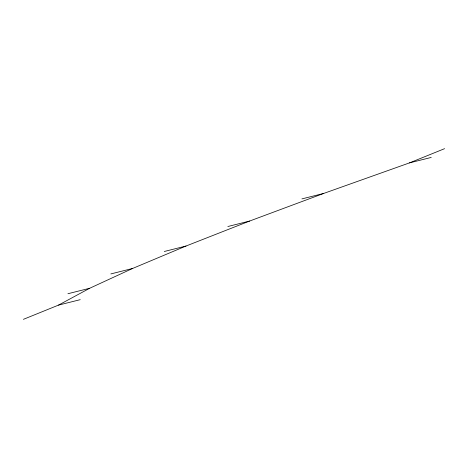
<?xml version="1.0" encoding="UTF-8"?>
<svg xmlns="http://www.w3.org/2000/svg" width="468" height="468" viewBox="0 0 468 468"><rect width="100%" height="100%" fill="white"/><g stroke="black" fill="none" stroke-linecap="round" stroke-linejoin="round"><path stroke-width="0.7" d="M23.4 319.34L58.5 305.118L89.68 288.265L132.59 268.468L186.024 246.033L249.59 221.06L323.68 193.442L409.5 162.882L444.6 148.66M409.5 162.882L431.239 157.429M301.936 198.894L323.68 193.442M227.852 226.512L249.59 221.06M164.286 251.491L186.024 246.033M110.852 273.926L132.59 268.468M67.936 293.723L89.68 288.265M58.5 305.118L80.239 299.666"/></g></svg>
